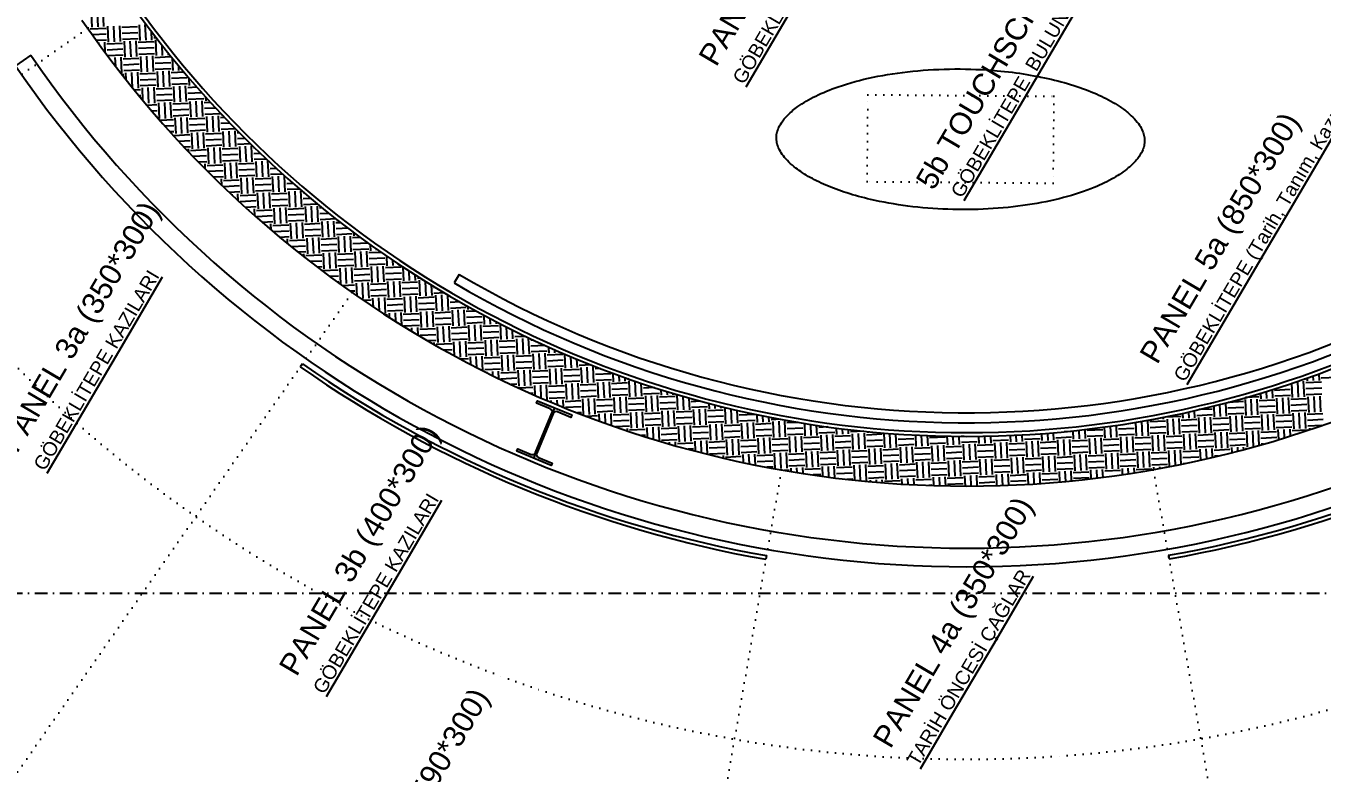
# Model space of a CAD drawing. Header units: millimetres. Extents: x 132785 to 150483, y 90225 to 103753.
# Drawn here: x 144102 to 145147, y 101147 to 101748 of the extents above; entities that cross this region are included whole.
import ezdxf

# ---------------------------------------------------------------- set-up
doc = ezdxf.new("R2010")
doc.units = ezdxf.units.MM
for name, pattern in [('061-GZM-AP-100$0$DASHDOT', [1, 0.5, -0.25, 0, -0.25]), ('061-GZM-AP-100$0$HIDDEN', [0.375, 0.25, -0.125]), ('DASHDOT', [1, 0.5, -0.25, 0, -0.25]), ('DOT', [6.35, 0, -6.35])]:
    doc.linetypes.add(name, pattern=pattern)
doc.layers.add('061-GZM-AP-100$0$A-cephe', color=181, linetype='Continuous')
doc.layers.add('061-GZM-AP-100$0$A-kiris', color=252, linetype='Continuous', lineweight=0)
doc.styles.get("Standard").update_dxf_attribs({"font": 'arial.ttf'})

msp = doc.modelspace()

# ---------------------------------------------------------------- linework, layer by layer
at = {"color": 253}
for p, q in [((144155.516, 101747.353), (144155.008, 101758.284)), ((144160.274, 101747.574), (144159.683, 101760.26)), ((144165.031, 101747.796), (144164.441, 101760.482)), ((144152.422, 101745.553), (144152.345, 101747.205)), ((144166.691, 101746.284), (144154.004, 101745.693)), ((144168.793, 101735.257), (144168.203, 101747.943)), ((144173.551, 101735.478), (144172.96, 101748.165)), ((144178.308, 101735.7), (144177.717, 101748.386)), ((144192.063, 101747.465), (144179.377, 101746.874)), ((144194.166, 101736.438), (144193.575, 101749.124)), ((144198.923, 101736.659), (144198.333, 101749.346)), ((144166.912, 101741.526), (144155.64, 101741.002)), ((144167.134, 101736.769), (144158.948, 101736.388)), ((144160.921, 101733.667), (144160.864, 101734.888)), ((144166.011, 101726.746), (144165.622, 101735.109)), ((144179.967, 101734.188), (144167.281, 101733.597)), ((144192.285, 101742.707), (144179.598, 101742.117)), ((144192.506, 101737.95), (144179.82, 101737.359)), ((144182.07, 101723.161), (144181.479, 101735.847)), ((144186.827, 101723.383), (144186.237, 101736.069)), ((144191.585, 101723.604), (144190.994, 101736.29)), ((144205.34, 101735.369), (144192.654, 101734.778)), ((144203.68, 101736.881), (144203.367, 101743.618)), ((144207.184, 101738.633), (144205.192, 101738.54)), ((144207.442, 101724.342), (144206.852, 101737.028)), ((144180.189, 101729.43), (144167.503, 101728.84)), ((144180.41, 101724.673), (144167.989, 101724.095)), ((144205.561, 101730.612), (144192.875, 101730.021)), ((144205.783, 101725.854), (144193.097, 101725.264)), ((144195.347, 101711.065), (144194.756, 101723.752)), ((144200.104, 101711.287), (144199.514, 101723.973)), ((144204.861, 101711.508), (144204.271, 101724.195)), ((144212.2, 101724.564), (144211.822, 101732.681)), ((144216.957, 101724.785), (144216.886, 101726.307)), ((144169.4, 101722.217), (144169.384, 101722.571)), ((144174.478, 101715.544), (144174.141, 101722.792)), ((144179.489, 101710.327), (144178.898, 101723.014)), ((144193.244, 101722.092), (144180.558, 101721.502)), ((144193.466, 101717.335), (144180.779, 101716.744)), ((144218.617, 101723.273), (144205.931, 101722.683)), ((144218.838, 101718.516), (144206.152, 101717.925)), ((144219.06, 101713.758), (144206.373, 101713.168)), ((144220.719, 101712.246), (144220.259, 101722.133)), ((144225.477, 101712.468), (144225.313, 101715.98)), ((144181.149, 101708.815), (144179.755, 101708.75)), ((144193.687, 101712.577), (144181.001, 101711.987)), ((144182.928, 101704.731), (144182.66, 101710.475)), ((144187.989, 101698.419), (144187.418, 101710.696)), ((144192.766, 101698.232), (144192.175, 101710.918)), ((144206.521, 101709.996), (144193.835, 101709.406)), ((144206.742, 101705.239), (144194.056, 101704.648)), ((144208.624, 101698.97), (144208.033, 101711.656)), ((144213.381, 101699.191), (144212.79, 101711.877)), ((144218.138, 101699.413), (144217.548, 101712.099)), ((144229.425, 101711.062), (144219.207, 101710.587)), ((144232.115, 101706.42), (144219.429, 101705.829)), ((144233.996, 101700.151), (144233.724, 101706.003)), ((144194.425, 101696.72), (144189.554, 101696.493)), ((144206.964, 101700.482), (144194.278, 101699.891)), ((144196.412, 101688.177), (144195.937, 101698.379)), ((144201.285, 101685.914), (144200.695, 101698.601)), ((144206.042, 101686.136), (144205.452, 101698.822)), ((144219.798, 101697.901), (144207.112, 101697.31)), ((144220.019, 101693.143), (144207.333, 101692.553)), ((144232.336, 101701.663), (144219.65, 101701.072)), ((144221.9, 101686.874), (144221.31, 101699.56)), ((144226.658, 101687.095), (144226.067, 101699.782)), ((144231.415, 101687.317), (144230.824, 101700.003)), ((144239.934, 101698.838), (144232.484, 101698.491)), ((144243.979, 101694.258), (144232.706, 101693.734)), ((144194.647, 101691.962), (144193.32, 101691.9)), ((144207.702, 101684.624), (144199.711, 101684.252)), ((144220.241, 101688.386), (144207.554, 101687.795)), ((144209.805, 101673.597), (144209.214, 101686.283)), ((144214.562, 101673.819), (144213.971, 101686.505)), ((144219.319, 101674.04), (144218.729, 101686.726)), ((144233.075, 101685.805), (144220.388, 101685.214)), ((144245.613, 101689.567), (144232.927, 101688.976)), ((144235.177, 101674.778), (144234.587, 101687.464)), ((144239.934, 101675), (144239.344, 101687.686)), ((144244.692, 101675.221), (144244.101, 101687.907)), ((144250.851, 101686.632), (144245.761, 101686.395)), ((144255.054, 101682.06), (144245.982, 101681.638)), ((144247.273, 101688.055), (144247.149, 101690.717)), ((144207.924, 101679.866), (144203.615, 101679.666)), ((144208.145, 101675.109), (144207.573, 101675.082)), ((144220.979, 101672.528), (144210.242, 101672.028)), ((144233.296, 101681.047), (144220.61, 101680.457)), ((144233.517, 101676.29), (144220.831, 101675.7)), ((144223.081, 101661.501), (144222.491, 101674.188)), ((144227.839, 101661.723), (144227.248, 101674.409)), ((144232.596, 101661.944), (144232.006, 101674.631)), ((144246.351, 101673.709), (144233.665, 101673.119)), ((144258.89, 101677.471), (144246.204, 101676.881)), ((144248.454, 101662.682), (144247.863, 101675.369)), ((144253.211, 101662.904), (144252.621, 101675.59)), ((144257.969, 101663.125), (144257.378, 101675.812)), ((144262.197, 101674.447), (144259.038, 101674.3)), ((144260.55, 101675.959), (144260.539, 101676.198)), ((144221.2, 101667.771), (144214.291, 101667.449)), ((144221.422, 101663.013), (144218.396, 101662.873)), ((144219.917, 101661.193), (144219.91, 101661.354)), ((144246.573, 101668.952), (144233.887, 101668.361)), ((144246.794, 101664.194), (144234.108, 101663.604)), ((144236.358, 101649.406), (144235.768, 101662.092)), ((144241.115, 101649.627), (144240.525, 101662.313)), ((144245.873, 101649.849), (144245.282, 101662.535)), ((144259.628, 101661.613), (144246.942, 101661.023)), ((144266.567, 101669.882), (144259.259, 101669.542)), ((144271.002, 101665.321), (144259.481, 101664.785)), ((144261.731, 101650.587), (144261.14, 101663.273)), ((144266.488, 101650.808), (144265.897, 101663.494)), ((144271.245, 101651.03), (144270.655, 101663.716)), ((144273.996, 101662.282), (144272.314, 101662.204)), ((144234.256, 101660.432), (144221.569, 101659.842)), ((144234.477, 101655.675), (144225.364, 101655.251)), ((144234.699, 101650.918), (144229.623, 101650.681)), ((144259.85, 101656.856), (144247.163, 101656.265)), ((144260.071, 101652.099), (144247.385, 101651.508)), ((144259.15, 101637.753), (144258.559, 101650.439)), ((144278.542, 101657.726), (144272.536, 101657.447)), ((144283.156, 101653.173), (144272.757, 101652.689)), ((144275.007, 101638.491), (144274.417, 101651.177)), ((144279.765, 101638.712), (144279.174, 101651.399)), ((144284.522, 101638.934), (144283.932, 101651.62)), ((144233.302, 101646.787), (144233.187, 101649.258)), ((144247.532, 101648.337), (144234.846, 101647.746)), ((144247.754, 101643.579), (144236.854, 101643.072)), ((144249.635, 101637.31), (144249.044, 101649.996)), ((144254.392, 101637.531), (144253.802, 101650.218)), ((144272.905, 101649.518), (144260.219, 101648.927)), ((144273.126, 101644.76), (144260.44, 101644.17)), ((144273.348, 101640.003), (144260.662, 101639.412)), ((144286.271, 101650.14), (144285.591, 101650.108)), ((144291.003, 101645.592), (144285.813, 101645.351)), ((144295.808, 101641.048), (144286.034, 101640.593)), ((144247.975, 101638.822), (144241.274, 101638.51)), ((144246.655, 101633.046), (144246.463, 101637.162)), ((144260.809, 101636.241), (144248.123, 101635.65)), ((144261.031, 101631.483), (144248.781, 101630.913)), ((144262.912, 101625.214), (144262.321, 101637.9)), ((144267.669, 101625.436), (144267.079, 101638.122)), ((144272.426, 101625.657), (144271.836, 101638.343)), ((144286.182, 101637.422), (144273.495, 101636.831)), ((144286.403, 101632.665), (144273.717, 101632.074)), ((144288.284, 101626.395), (144287.694, 101639.081)), ((144293.042, 101626.617), (144292.451, 101639.303)), ((144297.799, 101626.838), (144297.208, 101639.524)), ((144299.052, 101638.021), (144298.868, 101638.012)), ((144303.982, 101633.483), (144299.089, 101633.255)), ((144261.252, 101626.726), (144253.372, 101626.359)), ((144254.986, 101624.774), (144254.983, 101624.845)), ((144259.98, 101619.922), (144259.74, 101625.067)), ((144274.086, 101624.145), (144261.4, 101623.555)), ((144274.307, 101619.388), (144261.621, 101618.797)), ((144286.625, 101627.907), (144273.938, 101627.317)), ((144276.188, 101613.118), (144275.598, 101625.805)), ((144280.946, 101613.34), (144280.355, 101626.026)), ((144285.703, 101613.561), (144285.113, 101626.248)), ((144299.459, 101625.326), (144286.772, 101624.736)), ((144299.68, 101620.569), (144286.994, 101619.978)), ((144308.989, 101628.948), (144299.311, 101628.498)), ((144301.561, 101614.299), (144300.97, 101626.986)), ((144306.318, 101614.521), (144305.728, 101627.207)), ((144311.076, 101614.742), (144310.485, 101627.429)), ((144312.371, 101625.927), (144312.145, 101625.917)), ((144317.512, 101621.399), (144312.366, 101621.159)), ((144274.529, 101614.63), (144265.941, 101614.231)), ((144268.294, 101612.014), (144268.26, 101612.749)), ((144273.277, 101607.373), (144273.017, 101612.971)), ((144287.363, 101612.049), (144274.677, 101611.459)), ((144299.901, 101615.811), (144287.215, 101615.221)), ((144289.465, 101601.023), (144288.875, 101613.709)), ((144294.223, 101601.244), (144293.632, 101613.93)), ((144298.98, 101601.466), (144298.389, 101614.152)), ((144312.735, 101613.23), (144300.049, 101612.64)), ((144322.735, 101616.874), (144312.588, 101616.402)), ((144314.838, 101602.204), (144314.247, 101614.89)), ((144319.595, 101602.425), (144319.005, 101615.111)), ((144324.352, 101602.647), (144323.762, 101615.333)), ((144326.265, 101613.86), (144325.422, 101613.821)), ((144331.631, 101609.342), (144325.643, 101609.064)), ((144287.584, 101607.292), (144274.898, 101606.701)), ((144287.806, 101602.535), (144279.009, 101602.125)), ((144281.576, 101599.805), (144281.536, 101600.654)), ((144286.55, 101595.362), (144286.294, 101600.875)), ((144300.64, 101599.954), (144287.953, 101599.363)), ((144312.957, 101608.473), (144300.27, 101607.883)), ((144313.178, 101603.716), (144300.492, 101603.125)), ((144302.742, 101588.927), (144302.152, 101601.613)), ((144307.499, 101589.148), (144306.909, 101601.835)), ((144312.257, 101589.37), (144311.666, 101602.056)), ((144326.012, 101601.135), (144313.326, 101600.544)), ((144337.086, 101604.829), (144325.864, 101604.306)), ((144328.115, 101590.108), (144327.524, 101602.794)), ((144332.872, 101590.329), (144332.281, 101603.016)), ((144337.629, 101590.551), (144337.039, 101603.237)), ((144340.774, 101601.822), (144338.698, 101601.725)), ((144300.861, 101595.196), (144288.175, 101594.606)), ((144301.082, 101590.439), (144292.607, 101590.044)), ((144294.834, 101588.115), (144294.813, 101588.558)), ((144299.8, 101583.858), (144299.57, 101588.779)), ((144313.916, 101587.858), (144301.23, 101587.267)), ((144326.234, 101596.377), (144313.547, 101595.787)), ((144326.455, 101591.62), (144313.769, 101591.029)), ((144316.019, 101576.831), (144315.428, 101589.517)), ((144320.776, 101577.053), (144320.186, 101589.739)), ((144325.534, 101577.274), (144324.943, 101589.96)), ((144339.289, 101589.039), (144326.603, 101588.448)), ((144346.383, 101597.315), (144338.92, 101596.968)), ((144351.828, 101592.801), (144339.141, 101592.21)), ((144341.391, 101578.012), (144340.801, 101590.698)), ((144346.149, 101578.234), (144345.558, 101590.92)), ((144350.906, 101578.455), (144350.316, 101591.141)), ((144355.948, 101589.814), (144351.975, 101589.629)), ((144353.487, 101591.289), (144353.466, 101591.739)), ((144314.138, 101583.101), (144301.452, 101582.51)), ((144314.359, 101578.343), (144306.772, 101577.99)), ((144339.51, 101584.282), (144326.824, 101583.691)), ((144339.732, 101579.524), (144327.046, 101578.934)), ((144329.296, 101564.735), (144328.705, 101577.422)), ((144334.053, 101564.957), (144333.462, 101577.643)), ((144338.81, 101565.178), (144338.22, 101577.865)), ((144361.82, 101585.32), (144352.197, 101584.872)), ((144365.104, 101580.705), (144352.418, 101580.115)), ((144354.668, 101565.916), (144354.078, 101578.603)), ((144359.426, 101566.138), (144358.835, 101578.824)), ((144364.183, 101566.359), (144363.592, 101579.046)), ((144371.842, 101577.84), (144365.252, 101577.534)), ((144366.764, 101579.193), (144366.648, 101581.687)), ((144313.027, 101572.831), (144312.847, 101576.684)), ((144327.193, 101575.762), (144314.507, 101575.172)), ((144327.415, 101571.005), (144315.929, 101570.47)), ((144352.566, 101576.943), (144339.879, 101576.353)), ((144352.787, 101572.186), (144340.101, 101571.595)), ((144353.009, 101567.428), (144340.322, 101566.838)), ((144378.001, 101573.359), (144365.473, 101572.776)), ((144378.381, 101568.609), (144365.695, 101568.019)), ((144377.46, 101554.264), (144376.869, 101566.95)), ((144380.041, 101567.098), (144379.81, 101572.06)), ((144384.798, 101567.319), (144384.741, 101568.555)), ((144327.636, 101566.247), (144321.542, 101565.964)), ((144326.233, 101562.256), (144326.124, 101564.588)), ((144340.47, 101563.666), (144327.784, 101563.076)), ((144340.691, 101558.909), (144331.102, 101558.463)), ((144342.572, 101552.64), (144341.982, 101565.326)), ((144347.33, 101552.861), (144346.739, 101565.547)), ((144352.087, 101553.083), (144351.497, 101565.769)), ((144365.842, 101564.847), (144353.156, 101564.257)), ((144366.064, 101560.09), (144353.378, 101559.5)), ((144367.945, 101553.821), (144367.354, 101566.507)), ((144372.702, 101554.042), (144372.112, 101566.728)), ((144388.522, 101565.903), (144378.529, 101565.438)), ((144391.436, 101561.271), (144378.75, 101560.681)), ((144391.658, 101556.514), (144378.972, 101555.923)), ((144393.317, 101555.002), (144392.953, 101562.836)), ((144398.075, 101555.223), (144397.877, 101559.478)), ((144340.913, 101554.152), (144336.966, 101553.968)), ((144339.419, 101552.111), (144339.401, 101552.492)), ((144353.747, 101551.571), (144341.06, 101550.98)), ((144353.968, 101546.813), (144346.96, 101546.487)), ((144366.285, 101555.333), (144353.599, 101554.742)), ((144355.849, 101540.544), (144355.259, 101553.23)), ((144360.607, 101540.765), (144360.016, 101553.452)), ((144365.364, 101540.987), (144364.773, 101553.673)), ((144379.119, 101552.752), (144366.433, 101552.161)), ((144379.341, 101547.994), (144366.654, 101547.404)), ((144381.222, 101541.725), (144380.631, 101554.411)), ((144385.979, 101541.946), (144385.389, 101554.633)), ((144390.736, 101542.168), (144390.146, 101554.854)), ((144404.492, 101553.933), (144391.805, 101553.342)), ((144404.713, 101549.175), (144392.027, 101548.585)), ((144402.832, 101555.445), (144402.798, 101556.173)), ((144406.594, 101542.906), (144406.078, 101553.999)), ((144411.352, 101543.127), (144410.995, 101550.781)), ((144416.109, 101543.349), (144415.91, 101547.614)), ((144354.19, 101542.056), (144353.096, 101542.005)), ((144367.023, 101539.475), (144357.246, 101539.02)), ((144379.562, 101543.237), (144366.876, 101542.646)), ((144369.019, 101530.751), (144368.535, 101541.134)), ((144373.883, 101528.67), (144373.293, 101541.356)), ((144378.641, 101528.891), (144378.05, 101541.577)), ((144392.396, 101540.656), (144379.71, 101540.065)), ((144392.617, 101535.899), (144379.931, 101535.308)), ((144404.935, 101544.418), (144392.248, 101543.827)), ((144394.499, 101529.629), (144393.908, 101542.316)), ((144399.256, 101529.851), (144398.665, 101542.537)), ((144404.013, 101530.072), (144403.423, 101542.758)), ((144417.769, 101541.837), (144405.082, 101541.246)), ((144417.99, 101537.08), (144405.304, 101536.489)), ((144419.849, 101545.112), (144417.621, 101545.009)), ((144419.871, 101530.81), (144419.281, 101543.497)), ((144424.628, 101531.032), (144424.097, 101542.448)), ((144429.386, 101531.253), (144429.006, 101539.414)), ((144431.779, 101537.721), (144430.676, 101537.67)), ((144367.245, 101534.718), (144363.564, 101534.546)), ((144380.3, 101527.379), (144374.35, 101527.102)), ((144392.839, 101531.141), (144380.153, 101530.551)), ((144382.146, 101521.87), (144381.812, 101529.039)), ((144387.064, 101518.632), (144386.57, 101529.26)), ((144391.917, 101516.795), (144391.327, 101529.482)), ((144405.673, 101528.56), (144392.987, 101527.97)), ((144418.211, 101532.322), (144405.525, 101531.732)), ((144407.775, 101517.534), (144407.185, 101530.22)), ((144412.533, 101517.755), (144411.942, 101530.441)), ((144417.29, 101517.976), (144416.699, 101530.663)), ((144431.045, 101529.741), (144418.359, 101529.151)), ((144431.267, 101524.984), (144418.581, 101524.393)), ((144439.145, 101533.297), (144430.898, 101532.913)), ((144433.148, 101518.715), (144432.557, 101531.401)), ((144437.905, 101518.936), (144437.315, 101531.622)), ((144442.663, 101519.157), (144442.085, 101531.559)), ((144444.147, 101530.351), (144443.732, 101530.332)), ((144451.793, 101525.939), (144443.953, 101525.574)), ((144393.577, 101515.283), (144392.319, 101515.225)), ((144405.894, 101523.803), (144393.208, 101523.212)), ((144406.116, 101519.045), (144393.429, 101518.455)), ((144395.257, 101513.343), (144395.089, 101516.943)), ((144400.169, 101510.235), (144399.846, 101517.164)), ((144405.079, 101507.173), (144404.604, 101517.386)), ((144418.95, 101516.464), (144406.263, 101515.874)), ((144431.488, 101520.227), (144418.802, 101519.636)), ((144421.052, 101505.438), (144420.462, 101518.124)), ((144425.809, 101505.659), (144425.219, 101518.345)), ((144430.567, 101505.881), (144429.976, 101518.567)), ((144444.322, 101517.645), (144431.636, 101517.055)), ((144456.861, 101521.408), (144444.174, 101520.817)), ((144446.425, 101506.619), (144445.834, 101519.305)), ((144451.182, 101506.84), (144450.591, 101519.527)), ((144455.939, 101507.062), (144455.349, 101519.748)), ((144464.94, 101518.605), (144457.008, 101518.236)), ((144458.52, 101519.896), (144458.413, 101522.207)), ((144471.797, 101507.8), (144471.458, 101515.084)), ((144419.171, 101511.707), (144406.485, 101511.117)), ((144419.392, 101506.95), (144406.706, 101506.359)), ((144413.258, 101502.174), (144413.123, 101505.069)), ((144418.162, 101499.236), (144417.881, 101505.29)), ((144432.226, 101504.369), (144419.54, 101503.778)), ((144444.544, 101512.888), (144431.857, 101512.298)), ((144444.765, 101508.131), (144432.079, 101507.54)), ((144434.329, 101493.342), (144433.738, 101506.028)), ((144439.086, 101493.563), (144438.496, 101506.25)), ((144443.844, 101493.785), (144443.253, 101506.471)), ((144457.599, 101505.55), (144444.913, 101504.959)), ((144469.916, 101514.069), (144457.23, 101513.479)), ((144470.138, 101509.312), (144457.451, 101508.721)), ((144459.701, 101494.523), (144459.111, 101507.209)), ((144464.459, 101494.745), (144463.868, 101507.431)), ((144469.216, 101494.966), (144468.626, 101507.652)), ((144482.971, 101506.731), (144470.285, 101506.14)), ((144476.554, 101508.021), (144476.346, 101512.493)), ((144481.312, 101508.243), (144481.233, 101509.945)), ((144485.074, 101495.704), (144484.489, 101508.27)), ((144489.831, 101495.926), (144489.372, 101505.792)), ((144432.448, 101499.611), (144419.762, 101499.021)), ((144432.669, 101494.854), (144426.139, 101494.55)), ((144457.82, 101500.792), (144445.134, 101500.202)), ((144458.042, 101496.035), (144445.356, 101495.445)), ((144447.546, 101482.531), (144447.015, 101493.933)), ((144452.363, 101481.468), (144451.772, 101494.154)), ((144457.12, 101481.689), (144456.53, 101494.375)), ((144483.193, 101501.973), (144470.507, 101501.383)), ((144483.414, 101497.216), (144470.728, 101496.626)), ((144472.978, 101482.427), (144472.388, 101495.114)), ((144477.736, 101482.649), (144477.145, 101495.335)), ((144482.493, 101482.87), (144481.902, 101495.556)), ((144496.248, 101494.635), (144483.562, 101494.045)), ((144494.589, 101496.147), (144494.253, 101503.355)), ((144504.83, 101498.213), (144496.101, 101497.807)), ((144498.351, 101483.608), (144497.76, 101496.295)), ((144503.108, 101483.83), (144502.518, 101496.516)), ((144507.865, 101484.051), (144507.275, 101496.738)), ((144510.955, 101495.32), (144508.934, 101495.226)), ((144431.231, 101491.619), (144431.157, 101493.194)), ((144445.503, 101492.273), (144432.817, 101491.682)), ((144445.725, 101487.516), (144439.051, 101487.205)), ((144470.876, 101493.454), (144458.189, 101492.863)), ((144471.097, 101488.697), (144458.411, 101488.106)), ((144471.319, 101483.939), (144458.632, 101483.349)), ((144496.47, 101489.878), (144483.783, 101489.287)), ((144496.691, 101485.12), (144484.005, 101484.53)), ((144491.012, 101470.553), (144490.422, 101483.239)), ((144495.77, 101470.774), (144495.179, 101483.461)), ((144520.371, 101490.99), (144509.156, 101490.468)), ((144522.064, 101486.301), (144509.377, 101485.711)), ((144511.627, 101471.513), (144511.037, 101484.199)), ((144516.385, 101471.734), (144515.794, 101484.42)), ((144521.142, 101471.956), (144520.552, 101484.642)), ((144534.898, 101483.72), (144522.211, 101483.13)), ((144523.723, 101484.789), (144523.5, 101489.583)), ((144528.481, 101485.011), (144528.368, 101487.425)), ((144533.238, 101485.232), (144533.235, 101485.306)), ((144537, 101472.694), (144536.478, 101483.913)), ((144458.78, 101480.177), (144452.461, 101479.883)), ((144460.582, 101475.597), (144460.292, 101481.837)), ((144465.468, 101473.071), (144465.049, 101482.058)), ((144470.351, 101470.585), (144469.807, 101482.28)), ((144484.152, 101481.358), (144471.466, 101480.768)), ((144484.374, 101476.601), (144471.688, 101476.01)), ((144486.255, 101470.332), (144485.664, 101483.018)), ((144509.525, 101482.539), (144496.839, 101481.949)), ((144509.746, 101477.782), (144497.06, 101477.191)), ((144509.968, 101473.025), (144497.282, 101472.434)), ((144535.119, 101478.963), (144522.433, 101478.372)), ((144535.34, 101474.206), (144522.654, 101473.615)), ((144541.757, 101472.915), (144541.341, 101481.856)), ((144546.515, 101473.137), (144546.203, 101479.837)), ((144557.604, 101475.242), (144548.027, 101474.796)), ((144550.277, 101460.598), (144549.686, 101473.284)), ((144555.034, 101460.819), (144554.444, 101473.506)), ((144559.791, 101461.041), (144559.201, 101473.727)), ((144484.595, 101471.844), (144471.909, 101471.253)), ((144473.605, 101468.951), (144473.569, 101469.741)), ((144478.486, 101466.531), (144478.326, 101469.963)), ((144483.364, 101464.15), (144483.083, 101470.184)), ((144497.429, 101469.263), (144484.743, 101468.672)), ((144497.651, 101464.505), (144484.964, 101463.915)), ((144499.532, 101458.236), (144498.941, 101470.922)), ((144504.289, 101458.457), (144503.699, 101471.144)), ((144509.046, 101458.679), (144508.456, 101471.365)), ((144522.802, 101470.444), (144510.116, 101469.853)), ((144523.023, 101465.686), (144510.337, 101465.096)), ((144524.904, 101459.417), (144524.314, 101472.103)), ((144529.662, 101459.638), (144529.071, 101472.325)), ((144534.419, 101459.86), (144533.828, 101472.546)), ((144548.174, 101471.625), (144535.488, 101471.034)), ((144548.396, 101466.867), (144535.709, 101466.277)), ((144564.903, 101472.403), (144560.861, 101472.215)), ((144573.768, 101468.048), (144561.082, 101467.458)), ((144573.99, 101463.291), (144561.303, 101462.7)), ((144575.649, 101461.779), (144575.337, 101468.483)), ((144580.407, 101462), (144580.187, 101466.716)), ((144585.164, 101462.222), (144585.036, 101464.983)), ((144587.992, 101463.943), (144586.676, 101463.881)), ((144588.926, 101449.683), (144588.336, 101462.369)), ((145133.366, 101463.901), (145132.294, 101463.851)), ((145135.026, 101462.389), (145134.915, 101464.772)), ((145139.783, 101462.611), (145139.605, 101466.443)), ((145144.541, 101462.832), (145144.293, 101468.147)), ((145158.739, 101465.082), (145146.053, 101464.492)), ((144497.872, 101459.748), (144493.073, 101459.524)), ((144496.365, 101457.99), (144496.36, 101458.088)), ((144510.706, 101457.167), (144499.298, 101456.636)), ((144510.927, 101452.409), (144508.864, 101452.313)), ((144523.245, 101460.929), (144510.558, 101460.338)), ((144512.598, 101450.664), (144512.218, 101458.826)), ((144517.464, 101448.545), (144516.975, 101459.048)), ((144522.323, 101446.583), (144521.733, 101459.269)), ((144536.079, 101458.348), (144523.392, 101457.757)), ((144536.3, 101453.59), (144523.614, 101453)), ((144548.617, 101462.11), (144535.931, 101461.519)), ((144538.181, 101447.321), (144537.591, 101460.007)), ((144542.938, 101447.543), (144542.348, 101460.229)), ((144547.696, 101447.764), (144547.105, 101460.45)), ((144561.451, 101459.529), (144548.765, 101458.938)), ((144561.673, 101454.771), (144548.986, 101454.181)), ((144563.554, 101448.502), (144562.963, 101461.188)), ((144568.311, 101448.724), (144567.72, 101461.41)), ((144573.068, 101448.945), (144572.478, 101461.631)), ((144586.824, 101460.71), (144574.137, 101460.119)), ((144587.045, 101455.953), (144574.359, 101455.362)), ((144593.683, 101449.905), (144593.112, 101462.171)), ((144598.441, 101450.126), (144597.957, 101460.53)), ((144608.832, 101456.967), (144599.731, 101456.543)), ((144612.639, 101452.376), (144599.953, 101451.786)), ((144614.299, 101450.864), (144614.092, 101455.303)), ((144619.056, 101451.086), (144618.929, 101453.807)), ((144623.813, 101451.307), (144623.765, 101452.343)), ((145097.558, 101447.932), (145097.344, 101452.512)), ((145102.315, 101448.153), (145102.046, 101453.938)), ((145107.072, 101448.374), (145106.746, 101455.394)), ((145121.049, 101455.382), (145108.363, 101454.791)), ((145122.93, 101449.113), (145122.402, 101460.467)), ((145127.688, 101449.334), (145127.097, 101462.02)), ((145132.445, 101449.555), (145131.854, 101462.242)), ((145146.2, 101461.32), (145133.514, 101460.73)), ((145146.422, 101456.563), (145133.735, 101455.972)), ((144536.521, 101448.833), (144523.835, 101448.243)), ((144525.571, 101445.095), (144525.495, 101446.731)), ((144530.433, 101443.072), (144530.252, 101446.952)), ((144535.293, 101441.085), (144535.009, 101447.174)), ((144549.355, 101446.252), (144536.669, 101445.662)), ((144549.577, 101441.495), (144536.891, 101440.904)), ((144561.894, 101450.014), (144549.208, 101449.424)), ((144551.458, 101435.225), (144550.867, 101447.912)), ((144556.215, 101435.447), (144555.625, 101448.133)), ((144560.973, 101435.668), (144560.382, 101448.355)), ((144574.728, 101447.433), (144562.042, 101446.843)), ((144574.949, 101442.676), (144562.263, 101442.085)), ((144587.267, 101451.195), (144574.58, 101450.605)), ((144576.83, 101436.406), (144576.24, 101449.093)), ((144581.588, 101436.628), (144580.997, 101449.314)), ((144586.345, 101436.849), (144585.755, 101449.536)), ((144600.1, 101448.614), (144587.414, 101448.024)), ((144600.322, 101443.857), (144587.636, 101443.266)), ((144602.203, 101437.587), (144601.612, 101450.274)), ((144606.96, 101437.809), (144606.37, 101450.495)), ((144611.718, 101438.03), (144611.127, 101450.717)), ((144625.473, 101449.795), (144612.787, 101449.205)), ((144625.694, 101445.038), (144613.008, 101444.447)), ((144627.575, 101438.769), (144626.988, 101451.386)), ((144632.333, 101438.99), (144631.821, 101449.977)), ((144637.09, 101439.211), (144636.653, 101448.601)), ((144646.142, 101445.99), (144638.381, 101445.628)), ((144651.288, 101441.462), (144638.602, 101440.871)), ((144652.948, 101439.95), (144652.748, 101444.244)), ((144657.705, 101440.171), (144657.573, 101443.005)), ((144662.463, 101440.392), (144662.397, 101441.798)), ((145060.089, 101433.474), (145059.684, 101442.178)), ((145064.847, 101433.695), (145064.397, 101443.367)), ((145069.604, 101433.917), (145069.108, 101444.585)), ((145083.359, 101445.681), (145071.109, 101445.111)), ((145081.7, 101447.193), (145081.663, 101447.976)), ((145085.462, 101434.655), (145084.871, 101447.341)), ((145095.898, 101449.443), (145085.098, 101448.941)), ((145090.219, 101434.876), (145089.629, 101447.562)), ((145094.977, 101435.098), (145094.386, 101447.784)), ((145108.732, 101446.862), (145096.046, 101446.272)), ((145108.953, 101442.105), (145096.267, 101441.515)), ((145121.271, 101450.625), (145108.584, 101450.034)), ((145110.834, 101435.836), (145110.244, 101448.522)), ((145115.592, 101436.057), (145115.001, 101448.743)), ((145120.349, 101436.279), (145119.759, 101448.965)), ((145134.105, 101448.043), (145121.418, 101447.453)), ((145134.326, 101443.286), (145121.64, 101442.696)), ((145146.643, 101451.806), (145133.957, 101451.215)), ((145136.207, 101437.017), (145135.616, 101449.703)), ((145140.964, 101437.238), (145140.374, 101449.925)), ((145145.722, 101437.46), (145145.131, 101450.146)), ((144549.798, 101436.737), (144546.611, 101436.589)), ((144562.632, 101434.156), (144553.996, 101433.754)), ((144575.171, 101437.918), (144562.485, 101437.328)), ((144564.42, 101429.884), (144564.144, 101435.816)), ((144569.269, 101428.135), (144568.901, 101436.037)), ((144574.117, 101426.42), (144573.659, 101436.259)), ((144588.005, 101435.337), (144575.318, 101434.747)), ((144600.543, 101439.099), (144587.857, 101438.509)), ((144590.107, 101424.311), (144589.517, 101436.997)), ((144594.864, 101424.532), (144594.274, 101437.218)), ((144599.622, 101424.754), (144599.031, 101437.44)), ((144613.377, 101436.518), (144600.691, 101435.928)), ((144613.599, 101431.761), (144600.912, 101431.171)), ((144625.916, 101440.28), (144613.23, 101439.69)), ((144615.48, 101425.492), (144614.889, 101438.178)), ((144620.237, 101425.713), (144619.647, 101438.399)), ((144624.994, 101425.935), (144624.404, 101438.621)), ((144638.75, 101437.699), (144626.063, 101437.109)), ((144638.971, 101432.942), (144626.285, 101432.352)), ((144640.852, 101426.673), (144640.262, 101439.359)), ((144645.61, 101426.894), (144645.019, 101439.58)), ((144650.367, 101427.116), (144649.776, 101439.802)), ((144664.122, 101438.88), (144651.436, 101438.29)), ((144664.344, 101434.123), (144651.657, 101433.533)), ((144666.225, 101427.854), (144665.634, 101440.54)), ((144670.982, 101428.075), (144670.434, 101439.855)), ((144675.739, 101428.297), (144675.254, 101438.73)), ((144689.716, 101435.304), (144677.03, 101434.714)), ((144691.597, 101429.035), (144691.31, 101435.203)), ((144696.355, 101429.256), (144696.124, 101434.211)), ((144701.112, 101429.478), (144700.936, 101433.249)), ((144710.159, 101431.488), (144702.624, 101431.137)), ((145009.344, 101431.112), (145009.336, 101431.294)), ((145014.102, 101431.333), (145014.062, 101432.177)), ((145018.859, 101431.554), (145018.788, 101433.088)), ((145033.057, 101433.805), (145020.371, 101433.214)), ((145022.621, 101419.016), (145022.031, 101431.702)), ((145027.379, 101419.237), (145026.788, 101431.924)), ((145032.136, 101419.459), (145031.545, 101432.145)), ((145045.891, 101431.224), (145033.205, 101430.633)), ((145034.717, 101432.293), (145034.529, 101436.329)), ((145039.474, 101432.514), (145039.249, 101437.363)), ((145044.232, 101432.736), (145043.967, 101438.426)), ((145058.43, 101434.986), (145045.744, 101434.395)), ((145047.994, 101420.197), (145047.403, 101432.883)), ((145058.208, 101439.743), (145047.516, 101439.245)), ((145052.751, 101420.418), (145052.161, 101433.105)), ((145057.508, 101420.64), (145056.918, 101433.326)), ((145071.264, 101432.405), (145058.577, 101431.814)), ((145083.581, 101440.924), (145070.895, 101440.334)), ((145083.802, 101436.167), (145071.116, 101435.576)), ((145073.366, 101421.378), (145072.776, 101434.064)), ((145078.124, 101421.599), (145077.533, 101434.286)), ((145082.881, 101421.821), (145082.29, 101434.507)), ((145096.636, 101433.586), (145083.95, 101432.995)), ((145109.175, 101437.348), (145096.489, 101436.757)), ((145098.739, 101422.559), (145098.148, 101435.245)), ((145103.496, 101422.78), (145102.906, 101435.467)), ((145108.253, 101423.002), (145107.663, 101435.688)), ((145122.009, 101434.767), (145109.323, 101434.176)), ((145134.547, 101438.529), (145121.861, 101437.938)), ((145124.111, 101423.74), (145123.521, 101436.426)), ((145128.869, 101423.961), (145128.278, 101436.648)), ((145133.626, 101424.183), (145133.035, 101436.869)), ((145147.381, 101435.948), (145134.695, 101435.357)), ((145147.603, 101431.19), (145134.916, 101430.6)), ((144588.226, 101430.58), (144575.54, 101429.989)), ((144588.448, 101425.823), (144577.318, 101425.305)), ((144582.193, 101423.634), (144582.178, 101423.942)), ((144587.036, 101422.005), (144586.936, 101424.163)), ((144601.281, 101423.242), (144588.595, 101422.651)), ((144613.82, 101427.004), (144601.134, 101426.413)), ((144603.17, 101416.809), (144602.793, 101424.901)), ((144608.007, 101415.318), (144607.551, 101425.123)), ((144612.843, 101413.859), (144612.308, 101425.344)), ((144626.654, 101424.423), (144613.968, 101423.832)), ((144639.193, 101428.185), (144626.506, 101427.594)), ((144628.756, 101413.396), (144628.166, 101426.082)), ((144633.514, 101413.617), (144632.923, 101426.304)), ((144638.271, 101413.839), (144637.681, 101426.525)), ((144652.026, 101425.604), (144639.34, 101425.013)), ((144652.248, 101420.846), (144639.562, 101420.256)), ((144664.565, 101429.366), (144651.879, 101428.775)), ((144654.129, 101414.577), (144653.538, 101427.263)), ((144658.886, 101414.798), (144658.296, 101427.485)), ((144663.644, 101415.02), (144663.053, 101427.706)), ((144677.399, 101426.785), (144664.713, 101426.194)), ((144677.62, 101422.027), (144664.934, 101421.437)), ((144689.938, 101430.547), (144677.251, 101429.956)), ((144679.502, 101415.758), (144678.911, 101428.444)), ((144684.259, 101415.98), (144683.668, 101428.666)), ((144689.016, 101416.201), (144688.426, 101428.887)), ((144702.772, 101427.966), (144690.085, 101427.375)), ((144702.993, 101423.208), (144690.307, 101422.618)), ((144704.874, 101416.939), (144704.284, 101429.625)), ((144709.631, 101417.161), (144709.041, 101429.847)), ((144714.389, 101417.382), (144713.798, 101430.068)), ((144724.443, 101428.975), (144715.458, 101428.556)), ((144728.366, 101424.389), (144715.679, 101423.799)), ((144716.97, 101430.216), (144716.968, 101430.258)), ((144730.247, 101418.12), (144729.782, 101428.101)), ((144735.004, 101418.342), (144734.585, 101427.346)), ((144739.761, 101418.563), (144739.386, 101426.621)), ((144748.478, 101425.326), (144741.052, 101424.98)), ((144753.959, 101420.813), (144741.273, 101420.223)), ((144755.619, 101419.301), (144755.381, 101424.411)), ((144760.376, 101419.523), (144760.177, 101423.811)), ((144765.134, 101419.744), (144764.971, 101423.239)), ((144777.296, 101421.899), (144766.646, 101421.404)), ((144780.992, 101420.482), (144780.942, 101421.539)), ((144785.749, 101420.704), (144785.731, 101421.09)), ((144930.646, 101414.735), (144930.368, 101420.699)), ((144944.623, 101421.742), (144938.99, 101421.48)), ((144946.504, 101415.473), (144946.19, 101422.202)), ((144951.261, 101415.694), (144950.934, 101422.713)), ((144956.018, 101415.916), (144955.677, 101423.251)), ((144969.995, 101422.923), (144957.309, 101422.333)), ((144971.876, 101416.654), (144971.476, 101425.245)), ((144976.633, 101416.875), (144976.213, 101425.903)), ((144981.391, 101417.097), (144980.949, 101426.589)), ((144995.368, 101424.104), (144982.681, 101423.514)), ((144997.249, 101417.835), (144996.725, 101429.079)), ((145002.006, 101418.056), (145001.455, 101429.886)), ((145006.763, 101418.278), (145006.184, 101430.721)), ((145020.519, 101430.043), (145007.832, 101429.452)), ((145020.74, 101425.285), (145008.054, 101424.695)), ((145020.962, 101420.528), (145008.275, 101419.937)), ((145046.113, 101426.466), (145033.426, 101425.876)), ((145046.334, 101421.709), (145033.648, 101421.118)), ((145071.485, 101427.647), (145058.799, 101427.057)), ((145071.707, 101422.89), (145059.02, 101422.299)), ((145061.27, 101408.101), (145060.68, 101420.787)), ((145066.028, 101408.323), (145065.437, 101421.009)), ((145070.785, 101408.544), (145070.195, 101421.23)), ((145096.858, 101428.828), (145084.171, 101428.238)), ((145097.079, 101424.071), (145084.393, 101423.48)), ((145086.643, 101409.282), (145086.052, 101421.968)), ((145091.4, 101409.504), (145090.81, 101422.19)), ((145096.122, 101410.49), (145095.567, 101422.411)), ((145109.913, 101421.49), (145097.227, 101420.899)), ((145122.23, 101430.009), (145109.544, 101429.419)), ((145122.452, 101425.252), (145109.765, 101424.661)), ((145111.8, 101415.093), (145111.425, 101423.15)), ((145116.5, 101416.536), (145116.182, 101423.371)), ((145121.2, 101418.008), (145120.94, 101423.592)), ((145135.286, 101422.671), (145122.599, 101422.08)), ((145146.26, 101426.36), (145135.138, 101425.843)), ((145136.854, 101423.126), (145136.798, 101424.331)), ((144601.503, 101418.484), (144598.315, 101418.336)), ((144626.875, 101419.665), (144614.189, 101419.075)), ((144627.097, 101414.908), (144614.411, 101414.317)), ((144620.899, 101411.497), (144620.828, 101413.027)), ((144625.73, 101410.121), (144625.585, 101413.248)), ((144639.931, 101412.327), (144627.244, 101411.736)), ((144652.469, 101416.089), (144639.783, 101415.498)), ((144641.826, 101405.754), (144641.443, 101413.987)), ((144646.652, 101404.509), (144646.2, 101414.208)), ((144651.476, 101403.294), (144650.957, 101414.429)), ((144665.303, 101413.508), (144652.617, 101412.917)), ((144677.842, 101417.27), (144665.156, 101416.68)), ((144667.406, 101402.481), (144666.815, 101415.168)), ((144672.163, 101402.703), (144671.573, 101415.389)), ((144676.92, 101402.924), (144676.33, 101415.61)), ((144690.676, 101414.689), (144677.99, 101414.098)), ((144703.214, 101418.451), (144690.528, 101417.861)), ((144692.778, 101403.662), (144692.188, 101416.349)), ((144697.536, 101403.884), (144696.945, 101416.57)), ((144702.293, 101404.105), (144701.702, 101416.791)), ((144716.048, 101415.87), (144703.362, 101415.28)), ((144716.27, 101411.113), (144703.584, 101410.522)), ((144728.587, 101419.632), (144715.901, 101419.042)), ((144718.151, 101404.843), (144717.56, 101417.53)), ((144722.908, 101405.065), (144722.318, 101417.751)), ((144727.666, 101405.286), (144727.075, 101417.973)), ((144741.421, 101417.051), (144728.735, 101416.461)), ((144741.642, 101412.294), (144728.956, 101411.703)), ((144743.523, 101406.024), (144742.933, 101418.711)), ((144748.281, 101406.246), (144747.69, 101418.932)), ((144753.038, 101406.467), (144752.448, 101419.154)), ((144766.793, 101418.232), (144754.107, 101417.642)), ((144767.015, 101413.475), (144754.329, 101412.884)), ((144768.896, 101407.205), (144768.305, 101419.892)), ((144773.653, 101407.427), (144773.063, 101420.113)), ((144778.411, 101407.648), (144777.82, 101420.335)), ((144792.166, 101419.413), (144779.48, 101418.823)), ((144792.387, 101414.656), (144779.701, 101414.065)), ((144794.268, 101408.386), (144793.709, 101420.406)), ((144799.026, 101408.608), (144798.494, 101420.032)), ((144803.783, 101408.829), (144803.278, 101419.687)), ((144817.76, 101415.837), (144805.074, 101415.246)), ((144817.981, 101411.08), (144805.295, 101410.489)), ((144819.641, 101409.568), (144819.214, 101418.738)), ((144824.398, 101409.789), (144823.992, 101418.514)), ((144829.156, 101410.01), (144828.769, 101418.318)), ((144843.132, 101417.018), (144830.446, 101416.427)), ((144843.354, 101412.261), (144830.668, 101411.67)), ((144832.918, 101397.472), (144832.327, 101410.158)), ((144837.675, 101397.693), (144837.085, 101410.38)), ((144842.432, 101397.915), (144841.842, 101410.601)), ((144845.013, 101410.749), (144844.682, 101417.863)), ((144849.771, 101410.97), (144849.453, 101417.787)), ((144854.528, 101411.191), (144854.223, 101417.738)), ((144858.186, 101417.719), (144855.819, 101417.608)), ((144868.726, 101413.442), (144856.04, 101412.851)), ((144858.29, 101398.653), (144857.7, 101411.339)), ((144863.048, 101398.874), (144862.457, 101411.561)), ((144867.805, 101399.096), (144867.214, 101411.782)), ((144881.56, 101410.861), (144868.874, 101410.27)), ((144870.386, 101411.93), (144870.114, 101417.775)), ((144875.143, 101412.151), (144874.878, 101417.845)), ((144879.901, 101412.373), (144879.641, 101417.943)), ((144894.099, 101414.623), (144881.413, 101414.032)), ((144883.663, 101399.834), (144883.072, 101412.52)), ((144888.42, 101400.055), (144887.83, 101412.742)), ((144893.177, 101400.277), (144892.587, 101412.963)), ((144906.933, 101412.042), (144894.247, 101411.451)), ((144895.759, 101413.111), (144895.509, 101418.469)), ((144900.516, 101413.332), (144900.267, 101418.686)), ((144905.273, 101413.554), (144905.023, 101418.93)), ((144919.471, 101415.804), (144906.785, 101415.213)), ((144909.035, 101401.015), (144908.445, 101413.701)), ((144913.793, 101401.236), (144913.202, 101413.923)), ((144918.55, 101401.458), (144917.959, 101414.144)), ((144932.305, 101413.223), (144919.619, 101412.632)), ((144921.131, 101414.292), (144920.868, 101419.944)), ((144925.888, 101414.513), (144925.619, 101420.308)), ((144944.844, 101416.985), (144932.158, 101416.394)), ((144934.408, 101402.196), (144933.817, 101414.882)), ((144939.165, 101402.417), (144938.575, 101415.104)), ((144943.923, 101402.639), (144943.332, 101415.325)), ((144957.678, 101414.404), (144944.992, 101413.813)), ((144970.216, 101418.166), (144957.53, 101417.575)), ((144959.78, 101403.377), (144959.19, 101416.063)), ((144964.538, 101403.598), (144963.947, 101416.285)), ((144969.295, 101403.82), (144968.705, 101416.506)), ((144983.05, 101415.585), (144970.364, 101414.994)), ((144983.272, 101410.827), (144970.586, 101410.237)), ((144995.589, 101419.347), (144982.903, 101418.756)), ((144985.153, 101404.558), (144984.562, 101417.244)), ((144989.91, 101404.779), (144989.32, 101417.466)), ((144994.668, 101405.001), (144994.077, 101417.687)), ((145008.423, 101416.766), (144995.737, 101416.175)), ((145008.644, 101412.008), (144995.958, 101411.418)), ((145010.525, 101405.739), (145009.935, 101418.425)), ((145015.283, 101405.961), (145014.692, 101418.647)), ((145020.04, 101406.182), (145019.45, 101418.868)), ((145033.795, 101417.947), (145021.109, 101417.356)), ((145034.017, 101413.189), (145021.331, 101412.599)), ((145035.898, 101406.92), (145035.307, 101419.606)), ((145040.655, 101407.142), (145040.065, 101419.828)), ((145045.413, 101407.363), (145044.822, 101420.049)), ((145059.168, 101419.128), (145046.482, 101418.537)), ((145059.389, 101414.37), (145046.703, 101413.78)), ((145084.541, 101420.309), (145071.854, 101419.718)), ((145084.762, 101415.552), (145072.076, 101414.961)), ((145084.983, 101410.794), (145072.297, 101410.204)), ((145110.134, 101416.733), (145097.448, 101416.142)), ((145099.564, 101411.473), (145097.67, 101411.385)), ((144640.152, 101407.57), (144635.745, 101407.364)), ((144665.525, 101408.751), (144652.838, 101408.16)), ((144665.746, 101403.993), (144653.06, 101403.403)), ((144659.513, 101401.336), (144659.477, 101402.112)), ((144664.334, 101400.2), (144664.234, 101402.334)), ((144678.58, 101401.412), (144665.894, 101400.822)), ((144690.897, 101409.932), (144678.211, 101409.341)), ((144691.119, 101405.174), (144678.432, 101404.584)), ((144680.392, 101396.626), (144680.092, 101403.072)), ((144685.207, 101395.617), (144684.849, 101403.293)), ((144690.02, 101394.636), (144689.607, 101403.515)), ((144703.953, 101402.593), (144691.266, 101402.003)), ((144716.491, 101406.355), (144703.805, 101405.765)), ((144706.055, 101391.575), (144705.465, 101404.253)), ((144710.812, 101391.788), (144710.222, 101404.474)), ((144715.57, 101392.009), (144714.979, 101404.696)), ((144729.325, 101403.774), (144716.639, 101403.184)), ((144741.864, 101407.536), (144729.177, 101406.946)), ((144731.428, 101392.748), (144730.837, 101405.434)), ((144736.185, 101392.969), (144735.594, 101405.655)), ((144740.942, 101393.191), (144740.352, 101405.877)), ((144754.698, 101404.955), (144742.011, 101404.365)), ((144754.919, 101400.198), (144742.233, 101399.607)), ((144767.236, 101408.717), (144754.55, 101408.127)), ((144756.8, 101393.929), (144756.21, 101406.615)), ((144761.557, 101394.15), (144760.967, 101406.836)), ((144766.315, 101394.372), (144765.724, 101407.058)), ((144780.07, 101406.136), (144767.384, 101405.546)), ((144780.292, 101401.379), (144767.605, 101400.789)), ((144792.609, 101409.898), (144779.923, 101409.308)), ((144782.173, 101395.11), (144781.582, 101407.796)), ((144786.93, 101395.331), (144786.339, 101408.017)), ((144791.687, 101395.553), (144791.097, 101408.239)), ((144805.443, 101407.317), (144792.756, 101406.727)), ((144805.664, 101402.56), (144792.978, 101401.97)), ((144807.545, 101396.291), (144806.955, 101408.977)), ((144812.303, 101396.512), (144811.712, 101409.198)), ((144817.06, 101396.734), (144816.469, 101409.42)), ((144830.815, 101408.498), (144818.129, 101407.908)), ((144831.037, 101403.741), (144818.35, 101403.151)), ((144856.188, 101409.679), (144843.501, 101409.089)), ((144856.409, 101404.922), (144843.723, 101404.332)), ((144856.631, 101400.165), (144843.944, 101399.574)), ((144881.782, 101406.103), (144869.095, 101405.513)), ((144882.003, 101401.346), (144869.317, 101400.755)), ((144881.082, 101387), (144880.491, 101399.686)), ((144907.154, 101407.284), (144894.468, 101406.694)), ((144907.376, 101402.527), (144894.689, 101401.936)), ((144896.94, 101387.738), (144896.349, 101400.424)), ((144901.697, 101387.96), (144901.106, 101400.646)), ((144906.454, 101388.181), (144905.864, 101400.867)), ((144920.21, 101399.946), (144907.523, 101399.355)), ((144932.527, 101408.465), (144919.841, 101407.875)), ((144932.748, 101403.708), (144920.062, 101403.117)), ((144922.312, 101388.919), (144921.722, 101401.605)), ((144927.069, 101389.141), (144926.479, 101401.827)), ((144931.827, 101389.362), (144931.236, 101402.048)), ((144945.582, 101401.127), (144932.896, 101400.536)), ((144957.899, 101409.646), (144945.213, 101409.056)), ((144958.121, 101404.889), (144945.434, 101404.298)), ((144947.685, 101390.1), (144947.094, 101402.786)), ((144952.442, 101390.322), (144951.851, 101403.008)), ((144957.199, 101390.543), (144956.609, 101403.229)), ((144970.955, 101402.308), (144958.268, 101401.717)), ((144983.493, 101406.07), (144970.807, 101405.479)), ((144973.057, 101391.281), (144972.467, 101403.968)), ((144977.814, 101391.503), (144977.224, 101404.189)), ((144982.572, 101391.724), (144981.981, 101404.41)), ((144996.327, 101403.489), (144983.641, 101402.898)), ((145008.866, 101407.251), (144996.18, 101406.661)), ((144998.43, 101392.462), (144997.839, 101405.149)), ((145003.187, 101392.684), (145002.596, 101405.37)), ((145007.944, 101392.905), (145007.354, 101405.591)), ((145021.7, 101404.67), (145009.013, 101404.079)), ((145021.921, 101399.913), (145009.235, 101399.322)), ((145034.238, 101408.432), (145021.552, 101407.842)), ((145023.802, 101393.643), (145023.212, 101406.33)), ((145028.542, 101394.24), (145027.969, 101406.551)), ((145033.265, 101395.191), (145032.726, 101406.772)), ((145047.072, 101405.851), (145034.386, 101405.261)), ((145047.294, 101401.094), (145034.607, 101400.503)), ((145059.611, 101409.613), (145046.925, 101409.023)), ((145049.001, 101398.555), (145048.584, 101407.511)), ((145053.719, 101399.624), (145053.342, 101407.732)), ((145058.436, 101400.72), (145058.099, 101407.954)), ((145072.445, 101407.032), (145059.758, 101406.442)), ((145063.089, 101401.829), (145059.98, 101401.684)), ((145074.148, 101404.574), (145073.957, 101408.692)), ((145078.859, 101405.79), (145078.714, 101408.913)), ((145083.569, 101407.034), (145083.471, 101409.135)), ((145085.891, 101407.658), (145085.131, 101407.623)), ((144704.174, 101397.836), (144691.488, 101397.245)), ((144704.395, 101393.079), (144699.236, 101392.838)), ((144717.229, 101390.498), (144713.204, 101390.31)), ((144729.547, 101399.017), (144716.86, 101398.426)), ((144729.768, 101394.26), (144717.082, 101393.669)), ((144718.872, 101389.352), (144718.741, 101392.157)), ((144723.676, 101388.57), (144723.499, 101392.379)), ((144728.479, 101387.815), (144728.256, 101392.6)), ((144742.602, 101391.679), (144729.916, 101391.088)), ((144755.141, 101395.441), (144742.454, 101394.85)), ((144744.479, 101385.502), (144744.114, 101393.338)), ((144749.276, 101384.867), (144748.871, 101393.56)), ((144754.072, 101384.26), (144753.629, 101393.781)), ((144767.974, 101392.86), (144755.288, 101392.269)), ((144780.513, 101396.622), (144767.827, 101396.031)), ((144770.049, 101382.434), (144769.486, 101394.519)), ((144774.834, 101382.054), (144774.244, 101394.741)), ((144779.592, 101382.276), (144779.001, 101394.962)), ((144793.347, 101394.041), (144780.661, 101393.45)), ((144793.568, 101389.283), (144780.882, 101388.693)), ((144805.886, 101397.803), (144793.199, 101397.212)), ((144795.449, 101383.014), (144794.859, 101395.7)), ((144800.207, 101383.235), (144799.616, 101395.922)), ((144804.964, 101383.457), (144804.374, 101396.143)), ((144818.719, 101395.222), (144806.033, 101394.631)), ((144818.941, 101390.464), (144806.255, 101389.874)), ((144831.258, 101398.984), (144818.572, 101398.393)), ((144820.822, 101384.195), (144820.231, 101396.881)), ((144825.579, 101384.416), (144824.989, 101397.103)), ((144830.337, 101384.638), (144829.746, 101397.324)), ((144844.092, 101396.403), (144831.406, 101395.812)), ((144844.313, 101391.645), (144831.627, 101391.055)), ((144846.195, 101385.376), (144845.604, 101398.062)), ((144850.952, 101385.597), (144850.361, 101398.284)), ((144855.709, 101385.819), (144855.119, 101398.505)), ((144869.465, 101397.584), (144856.778, 101396.993)), ((144869.686, 101392.826), (144857, 101392.236)), ((144871.567, 101386.557), (144870.977, 101399.243)), ((144876.324, 101386.779), (144875.734, 101399.465)), ((144894.837, 101398.765), (144882.151, 101398.174)), ((144895.059, 101394.007), (144882.372, 101393.417)), ((144895.28, 101389.25), (144882.594, 101388.66)), ((144920.431, 101395.188), (144907.745, 101394.598)), ((144920.652, 101390.431), (144907.966, 101389.841)), ((144945.804, 101396.37), (144933.117, 101395.779)), ((144946.025, 101391.612), (144933.339, 101391.022)), ((144935.395, 101380.984), (144934.998, 101389.51)), ((144940.143, 101381.411), (144939.756, 101389.731)), ((144944.89, 101381.865), (144944.513, 101389.953)), ((144971.176, 101397.551), (144958.49, 101396.96)), ((144971.398, 101392.793), (144958.711, 101392.203)), ((144960.703, 101383.566), (144960.371, 101390.691)), ((144965.444, 101384.133), (144965.128, 101390.912)), ((144970.184, 101384.727), (144969.886, 101391.134)), ((144984.231, 101390.212), (144971.545, 101389.622)), ((144996.549, 101398.732), (144983.862, 101398.141)), ((144996.77, 101393.974), (144984.084, 101393.384)), ((144985.975, 101386.898), (144985.743, 101391.872)), ((144990.71, 101387.607), (144990.501, 101392.093)), ((144995.443, 101388.342), (144995.258, 101392.315)), ((145009.604, 101391.393), (144996.918, 101390.803)), ((145022.143, 101395.155), (145009.456, 101394.565)), ((145011.212, 101390.987), (145011.116, 101393.053)), ((145015.94, 101391.838), (145015.873, 101393.274)), ((145020.667, 101392.717), (145020.631, 101393.496)), ((145036.29, 101395.814), (145034.829, 101395.746)), ((144742.823, 101386.921), (144736.449, 101386.625)), ((144768.196, 101388.102), (144755.51, 101387.512)), ((144768.417, 101383.345), (144763.691, 101383.125)), ((144793.79, 101384.526), (144781.104, 101383.935)), ((144782.821, 101381.191), (144782.763, 101382.423)), ((144787.608, 101380.774), (144787.521, 101382.645)), ((144792.393, 101380.383), (144792.278, 101382.866)), ((144806.624, 101381.945), (144793.937, 101381.354)), ((144819.162, 101385.707), (144806.476, 101385.116)), ((144808.337, 101379.277), (144808.136, 101383.604)), ((144813.118, 101379.002), (144812.893, 101383.826)), ((144817.897, 101378.755), (144817.65, 101384.047)), ((144831.996, 101383.126), (144819.31, 101382.535)), ((144844.535, 101386.888), (144831.849, 101386.297)), ((144833.818, 101378.121), (144833.508, 101384.786)), ((144838.592, 101377.988), (144838.266, 101385.007)), ((144843.365, 101377.881), (144843.023, 101385.228)), ((144857.369, 101384.307), (144844.683, 101383.716)), ((144857.59, 101379.55), (144844.904, 101378.959)), ((144869.907, 101388.069), (144857.221, 101387.479)), ((144859.265, 101377.717), (144858.881, 101385.967)), ((144864.032, 101377.724), (144863.638, 101386.188)), ((144868.798, 101377.758), (144868.395, 101386.409)), ((144882.741, 101385.488), (144870.055, 101384.897)), ((144882.963, 101380.731), (144870.277, 101380.14)), ((144884.676, 101378.06), (144884.253, 101387.148)), ((144889.437, 101378.208), (144889.011, 101387.369)), ((144894.197, 101378.381), (144893.768, 101387.591)), ((144908.114, 101386.669), (144895.428, 101386.079)), ((144908.335, 101381.912), (144895.649, 101381.321)), ((144910.053, 101379.15), (144909.626, 101388.329)), ((144914.807, 101379.437), (144914.383, 101388.55)), ((144919.56, 101379.75), (144919.141, 101388.772)), ((144933.486, 101387.85), (144920.8, 101387.26)), ((144933.708, 101383.093), (144921.022, 101382.502)), ((144958.859, 101389.031), (144946.173, 101388.441)), ((144959.08, 101384.274), (144946.394, 101383.683)), ((144832.218, 101378.369), (144829.762, 101378.254))]:
    msp.add_line(p, q, dxfattribs=at)
at = {"color": 253, "linetype": 'DOT'}
for p, q in [((144151.839, 101746.384), (143754.261, 101467.839)), ((144364.994, 101533.545), (144087.04, 101135.554)), ((144711.106, 101390.675), (144627.392, 100912.504)), ((145010.708, 101390.898), (145095.133, 100912.852))]:
    msp.add_line(p, q, dxfattribs=at)
at = {"color": 7}
for p, q in [((144106.056, 101724.661), (144093.692, 101716.168)), ((144451.383, 101548.133), (144447.325, 101541.239)), ((144324.913, 101476.156), (144323.196, 101473.696)), ((144699.035, 101321.724), (144698.517, 101318.768)), ((145022.882, 101321.964), (145023.404, 101319.01))]:
    msp.add_line(p, q, dxfattribs=at)
at = {"color": 253, "linetype": '061-GZM-AP-100$0$DASHDOT', "ltscale": 10}
msp.add_line((144511.492, 101400.044), (144528.319, 101440.7), dxfattribs=at)
at = {"color": 6, "linetype": 'DASHDOT', "ltscale": 20}
msp.add_line((141576.816, 101291.531), (147851.025, 101291.531), dxfattribs=at)
at = {"color": 253, "linetype": 'DOT'}
msp.add_lwpolyline([(144780.62, 101692.87), (144930.614, 101691.601), (144930.022, 101621.604), (144780.027, 101622.873), (144780.62, 101692.87)], dxfattribs=at)
at = {"color": 253, "linetype": 'Continuous'}
msp.add_lwpolyline([(144524.49, 101440.012), (144513.656, 101444.496), (144514.459, 101446.436), (144542.179, 101434.963), (144541.376, 101433.023), (144530.542, 101437.507, 0.41421356), (144527.015, 101436.045), (144513.859, 101404.26, 0.41421356), (144515.321, 101400.732), (144526.155, 101396.248), (144525.351, 101394.308), (144497.632, 101405.781), (144498.435, 101407.721), (144509.269, 101403.237, 0.41421356), (144512.796, 101404.699), (144525.952, 101436.484, 0.41421356)], format="xyb", close=True, dxfattribs=at)
at = {"color": 7}
for radius, start, end in [(1380.444, 230.015262, 344.392782), (915, 214.484318, 325.546361), (930, 214.484318, 325.546361), (806, 239.51534, 299.51534), (814, 239.51534, 299.51534), (938, 235.069832, 260.069832), (935, 235.069832, 260.069832), (935, 280.015422, 305.01534), (938, 280.015422, 305.01534)]:
    msp.add_arc((144860.273, 102242.716), radius, start, end, dxfattribs=at)
at = {"color": 253}
for radius in [825, 822, 865]:
    msp.add_arc((144860.273, 102242.716), radius, 214.484318, 325.546361, dxfattribs=at)
at = {"color": 253, "linetype": 'DOT'}
msp.add_arc((144860.273, 102242.716), 1085, 215.015258, 325.01534, dxfattribs=at)
at = {"color": 7}
msp.add_open_spline([(144706.924, 101658.231), (144706.912, 101656.84), (144707.059, 101655.446), (144707.702, 101652.575), (144708.199, 101651.096), (144709.608, 101648.029), (144710.521, 101646.44), (144712.813, 101643.182), (144714.192, 101641.513), (144717.431, 101638.143), (144719.291, 101636.442), (144724.593, 101632.163), (144728.352, 101629.598), (144736.885, 101624.647), (144741.659, 101622.261), (144752.092, 101617.77), (144757.752, 101615.665), (144769.812, 101611.806), (144776.211, 101610.052), (144792.424, 101606.295), (144802.535, 101604.501), (144823.44, 101601.839), (144834.234, 101600.971), (144855.986, 101600.208), (144866.944, 101600.314), (144888.502, 101601.491), (144899.1, 101602.563), (144919.427, 101605.614), (144929.155, 101607.594), (144947.258, 101612.343), (144955.633, 101615.113), (144968.843, 101620.535), (144974.048, 101623.063), (144983.244, 101628.34), (144987.233, 101631.09), (144993.056, 101635.941), (144995.18, 101638.032), (144998.675, 101642.137), (145000.047, 101644.148), (145001.911, 101647.642), (145002.524, 101649.153), (145003.374, 101652.082), (145003.613, 101653.501), (145003.764, 101656.32), (145003.676, 101657.723), (145003.154, 101660.602), (145002.718, 101662.08), (145001.432, 101665.149), (145000.58, 101666.74), (144998.407, 101670.012), (144997.084, 101671.692), (144993.945, 101675.094), (144992.13, 101676.814), (144988.011, 101680.244), (144985.708, 101681.954), (144979.019, 101686.392), (144974.241, 101689.073), (144963.586, 101694.139), (144957.71, 101696.526), (144945.04, 101700.902), (144938.248, 101702.893), (144923.946, 101706.404), (144916.438, 101707.925), (144900.92, 101710.447), (144892.911, 101711.449), (144873.551, 101713.172), (144862.076, 101713.646), (144839.209, 101713.517), (144827.816, 101712.915), (144805.714, 101710.672), (144795.004, 101709.03), (144774.844, 101704.811), (144765.393, 101702.232), (144750.196, 101696.982), (144744.094, 101694.461), (144733.181, 101689.096), (144728.372, 101686.25), (144721.226, 101681.146), (144718.572, 101678.917), (144714.121, 101674.497), (144712.327, 101672.306), (144709.854, 101668.537), (144709.016, 101666.929), (144707.773, 101663.825), (144707.365, 101662.329), (144707.002, 101659.979), (144706.931, 101659.106), (144706.924, 101658.231)], degree=3, knots=[0, 0, 0, 0, 0.09748848, 0.09748848, 0.19497697, 0.19497697, 0.29246545, 0.29246545, 0.38995393, 0.38995393, 0.48744242, 0.48744242, 0.63643592, 0.63643592, 0.78542943, 0.78542943, 0.93442294, 0.93442294, 1.08341644, 1.08341644, 1.29552882, 1.29552882, 1.5076412, 1.5076412, 1.71975358, 1.71975358, 1.93186595, 1.93186595, 2.14397833, 2.14397833, 2.35609071, 2.35609071, 2.51855428, 2.51855428, 2.68101786, 2.68101786, 2.80314911, 2.80314911, 2.92528037, 2.92528037, 3.02397117, 3.02397117, 3.12266198, 3.12266198, 3.22135278, 3.22135278, 3.32004359, 3.32004359, 3.41873439, 3.41873439, 3.5174252, 3.5174252, 3.616116, 3.616116, 3.71480681, 3.71480681, 3.87649651, 3.87649651, 4.03818622, 4.03818622, 4.19987593, 4.19987593, 4.36156563, 4.36156563, 4.52325534, 4.52325534, 4.74582566, 4.74582566, 4.96839598, 4.96839598, 5.19096631, 5.19096631, 5.41353663, 5.41353663, 5.58621454, 5.58621454, 5.75889246, 5.75889246, 5.88881724, 5.88881724, 6.01874202, 6.01874202, 6.12033718, 6.12033718, 6.22193234, 6.22193234, 6.28318531, 6.28318531, 6.28318531, 6.28318531], dxfattribs=at)
at = {"layer": '061-GZM-AP-100$0$A-cephe', "color": 253}
for radius in [1450, 1462]:
    msp.add_arc((144860.273, 102242.717), radius, 210.01534, 240.01534, dxfattribs=at)
at = {"layer": '061-GZM-AP-100$0$A-kiris', "color": 253, "linetype": '061-GZM-AP-100$0$HIDDEN', "ltscale": 50}
for radius in [1450, 1400]:
    msp.add_circle((144860.273, 102242.716), radius, dxfattribs=at)
msp.add_arc((144860.273, 102242.716), 1510, 209.01534, 241.01534, dxfattribs=at)

# ---------------------------------------------------------------- texts
at = {"color": 7, "char_height": 11.2, "attachment_point": 1, "rotation": 59.51534}
for s, insert in [("{\\LGÖBEKLİTEPE 'nin SON DÖNEMLERİ}", (144670.964, 101706.055)), ('{\\LGÖBEKLİTEPE  BULUNTULARI}', (144846.796, 101614.54)), ('{\\LGÖBEKLİTEPE (Tarih, Tanım, Kazı Alanı, Buluntular...)}', (145026.374, 101466.375)), ('{\\LGÖBEKLİTEPE KAZILARI}', (144107.531, 101394.801)), ('{\\LGÖBEKLİTEPE KAZILARI}', (144332.775, 101215.004)), ('{\\LTARİH ÖNCESİ ÇAĞLAR}', (144811.389, 101156.885))]:
    msp.add_mtext_dynamic_manual_height_columns(s, width=670.8921, gutter_width=12.5, heights=[0], dxfattribs=dict(at, insert=insert))
at = {"color": 253, "char_height": 17.5, "attachment_point": 1, "rotation": 59.51534}
for s, insert in [('PANEL 5c (380*300)', (144643.345, 101723.459)), ('5b TOUCHSCREEN TABLE', (144818.437, 101623.896)), ('PANEL 5a (850*300)', (144998.756, 101483.78)), ('PANEL 3a (350*300)', (144079.913, 101412.205)), ('PANEL 3b (400*300)', (144305.157, 101232.409)), ('PANEL 4a (350*300)', (144783.771, 101174.29)), ('PANEL 2 (590*300)', (144352.245, 101031.981))]:
    msp.add_mtext_dynamic_manual_height_columns(s, width=670.8921, gutter_width=12.5, heights=[0], dxfattribs=dict(at, insert=insert))

doc.saveas('drawing.dxf')
